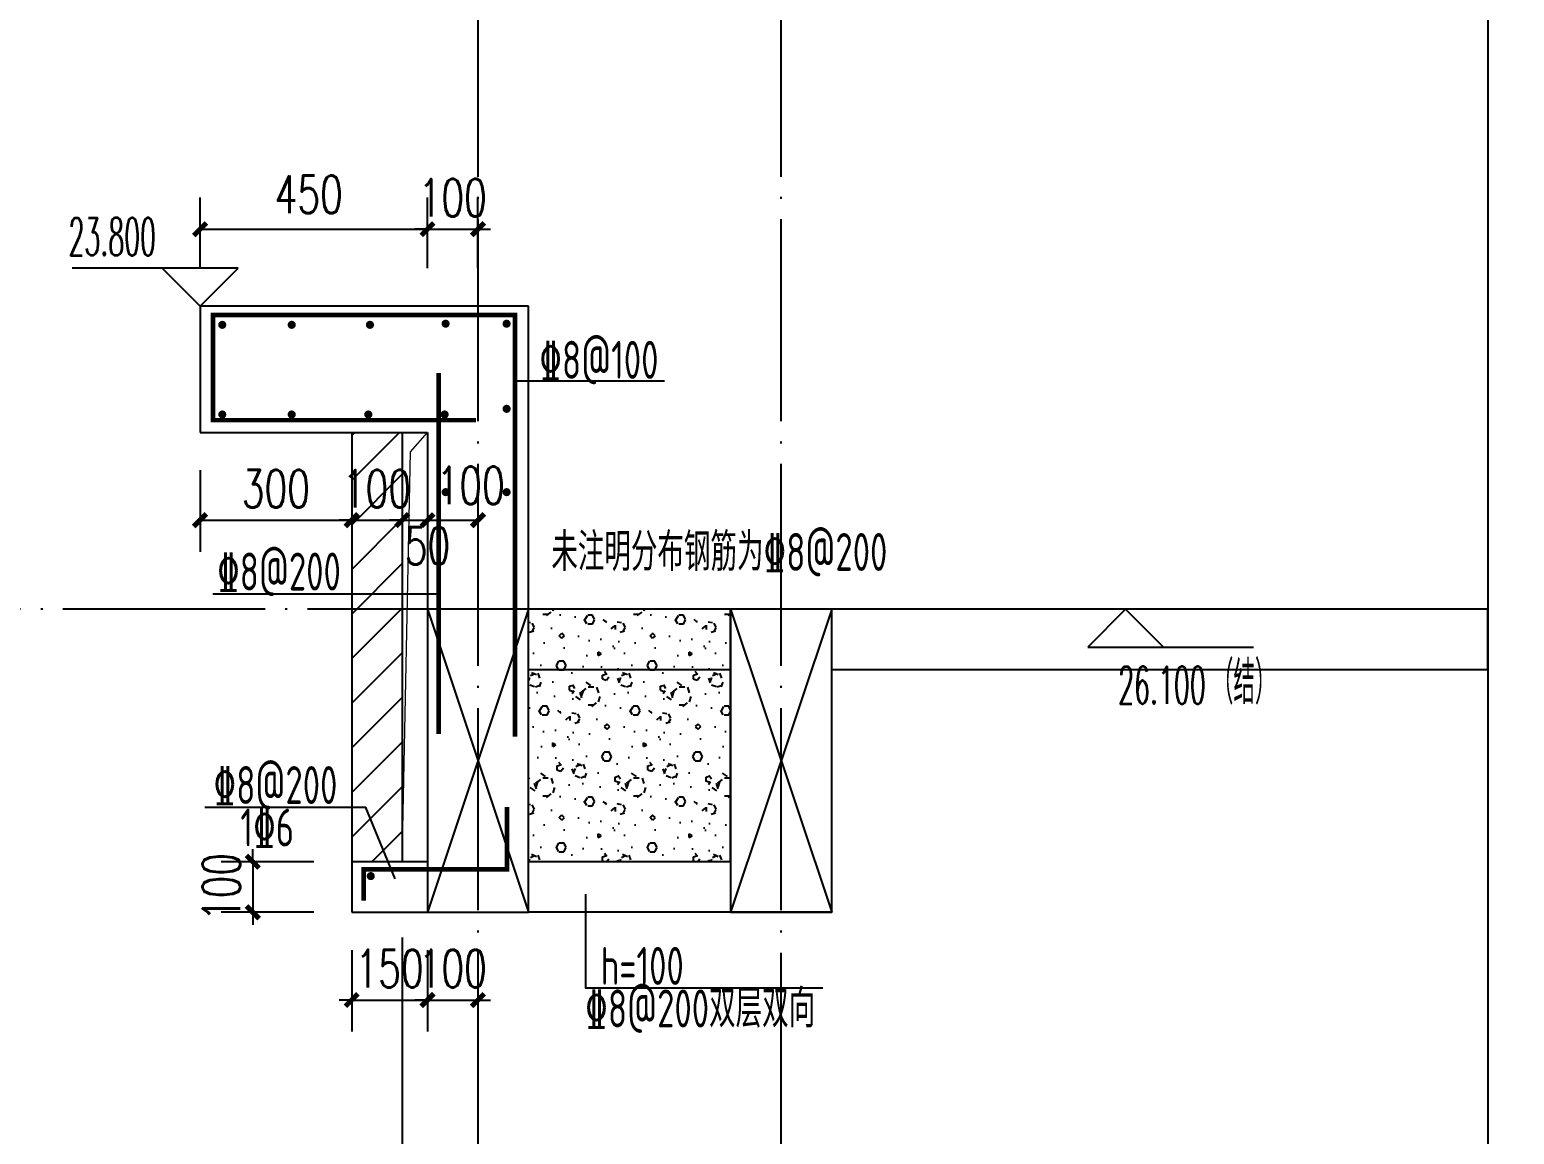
# Model space of a CAD drawing. Extents: x 393367 to 3005760, y 4998 to 826018.
# Drawn here: x 2831768 to 2834706, y 457103 to 459290 of the extents above; entities that cross this region are included whole.
import ezdxf

# ---------------------------------------------------------------- set-up
doc = ezdxf.new("R2010")
doc.units = 0
doc.header["$LTSCALE"] = 1000
doc.linetypes.add('DOTE', pattern=[2.42, 2, -0.2, 0.02, -0.2])
doc.layers.get('0').update_dxf_attribs({"linetype": 'CONTINUOUS'})
doc.layers.get('Defpoints').update_dxf_attribs({"linetype": 'CONTINUOUS'})
for name, color, linetype in [('3-屋面构造层', 157, 'CONTINUOUS'), ('DIM_ELEV', 3, 'CONTINUOUS'), ('DIM_SYMB', 3, 'CONTINUOUS'), ('DOTE', 8, 'DOTE'), ('PUB_DIM', 3, 'CONTINUOUS'), ('PUB_HATCH', 8, 'CONTINUOUS'), ('PUB_TEXT', 7, 'CONTINUOUS'), ('S-大样-砼线', 7, 'CONTINUOUS'), ('S-引出线', 40, 'CONTINUOUS'), ('TEXT', 7, 'CONTINUOUS'), ('WALL', 130, 'CONTINUOUS'), ('看线', 251, 'CONTINUOUS')]:
    doc.layers.add(name, color=color, linetype=linetype)
doc.layers.add('REIN', color=1, linetype='CONTINUOUS', lineweight=18)
doc.layers.add('立面-洞口示意', color=214, linetype='CONTINUOUS', lineweight=13)
doc.styles.add('_TCH_DIM', font='simplex.shx', dxfattribs={"width": 0.65, "bigfont": 'gbcbig.shx'})
doc.styles.add('_TCH_DIM_T3', font='SIMPLEX', dxfattribs={"width": 0.705882, "bigfont": 'GBCBIG'})
doc.styles.add('TSSD_Rein', font='Tssdeng.shx', dxfattribs={"width": 0.7, "bigfont": 'hztxt.shx'})
doc.dimstyles.new('_TCH_ARCH&&25', dxfattribs={"dimtxt": 74.375, "dimasz": 25, "dimexe": 62.5, "dimexo": 75, "dimgap": 25, "dimtad": 1, "dimdec": 0, "dimzin": 0, "dimdsep": 46, "dimtxsty": '_TCH_DIM_T3', "dimblk": 'ARCHTICK', "dimcen": 0.09, "dimclrt": 7, "dimazin": 2, "dimtfac": 1, "dimtdec": 0, "dimtix": 1, "dimtmove": 2, "dimatfit": 3, "dimfxl": 1, "dimtolj": 1, "dimtzin": 0, "dimarcsym": 0})

# ---------------------------------------------------------------- blocks, each defined once
blk = doc.blocks.new('FSDFSFSFSFEFSFESF')
at = {"layer": '看线'}
blk.add_line((1114228.3, 467393.4), (1114228.3, 465805.1), dxfattribs=at)
blk = doc.blocks.new('_ArchTick')
at = {"color": 0, "linetype": 'ByBlock', "const_width": 0.4}
blk.add_lwpolyline([(-0.5, -0.5), (0.5, 0.5)], dxfattribs=at)
blk = doc.blocks.new('*D1137')
at = {"layer": 'Defpoints', "color": 0, "transparency": 16777216}
for p in [(2832554.8, 458895), (2832104.8, 458742.7), (2832554.8, 458742.7)]:
    blk.add_point(p, dxfattribs=at)
at = {"layer": 'PUB_DIM', "color": 0, "lineweight": -2, "transparency": 16777216}
for p, q in [((2832104.8, 458817.7), (2832104.8, 458957.5)), ((2832554.8, 458817.7), (2832554.8, 458957.5)), ((2832104.8, 458895), (2832554.8, 458895))]:
    blk.add_line(p, q, dxfattribs=at)
at = {"layer": 'PUB_DIM', "color": 0, "lineweight": -2, "transparency": 16777216, "xscale": 25, "yscale": 25, "zscale": 25, "rotation": 180}
blk.add_blockref('_ArchTick', (2832104.8, 458895), dxfattribs=at)
at = {"layer": 'PUB_DIM', "color": 0, "lineweight": -2, "transparency": 16777216, "xscale": 25, "yscale": 25, "zscale": 25}
blk.add_blockref('_ArchTick', (2832554.8, 458895), dxfattribs=at)
at = {"layer": 'PUB_DIM', "color": 7, "transparency": 16777216, "insert": (2832319.8, 458963.8), "char_height": 74.38, "attachment_point": 5, "style": '_TCH_DIM_T3'}
blk.add_mtext('\\A1;450', dxfattribs=at)
blk = doc.blocks.new('*D1138')
at = {"layer": 'Defpoints', "color": 0, "transparency": 16777216}
for p in [(2832654.8, 458895), (2832554.8, 458742.7), (2832654.8, 458742.7)]:
    blk.add_point(p, dxfattribs=at)
at = {"layer": 'PUB_DIM', "color": 0, "lineweight": -2, "transparency": 16777216}
for p, q in [((2832554.8, 458817.7), (2832554.8, 458957.5)), ((2832654.8, 458817.7), (2832654.8, 458957.5)), ((2832554.8, 458895), (2832529.8, 458895)), ((2832554.8, 458895), (2832654.8, 458895)), ((2832654.8, 458895), (2832679.8, 458895))]:
    blk.add_line(p, q, dxfattribs=at)
at = {"layer": 'PUB_DIM', "color": 0, "lineweight": -2, "transparency": 16777216, "xscale": 25, "yscale": 25, "zscale": 25}
blk.add_blockref('_ArchTick', (2832554.8, 458895), dxfattribs=at)
at = {"layer": 'PUB_DIM', "color": 0, "lineweight": -2, "transparency": 16777216, "xscale": 25, "yscale": 25, "zscale": 25, "rotation": 180}
blk.add_blockref('_ArchTick', (2832654.8, 458895), dxfattribs=at)
at = {"layer": 'PUB_DIM', "color": 7, "transparency": 16777216, "insert": (2832604.8, 458957.2), "char_height": 74.38, "attachment_point": 5, "style": '_TCH_DIM_T3'}
blk.add_mtext('\\A1;100', dxfattribs=at)
blk = doc.blocks.new('*D1144')
at = {"layer": 'Defpoints', "color": 0, "transparency": 16777216}
for p in [(2832104.8, 458492.7), (2832404.8, 458492.7), (2832404.8, 458319)]:
    blk.add_point(p, dxfattribs=at)
at = {"layer": 'PUB_DIM', "color": 0, "lineweight": -2, "transparency": 16777216}
for p, q in [((2832104.8, 458417.7), (2832104.8, 458256.5)), ((2832404.8, 458417.7), (2832404.8, 458256.5)), ((2832104.8, 458319), (2832404.8, 458319))]:
    blk.add_line(p, q, dxfattribs=at)
at = {"layer": 'PUB_DIM', "color": 0, "lineweight": -2, "transparency": 16777216, "xscale": 25, "yscale": 25, "zscale": 25, "rotation": 180}
blk.add_blockref('_ArchTick', (2832104.8, 458319), dxfattribs=at)
at = {"layer": 'PUB_DIM', "color": 0, "lineweight": -2, "transparency": 16777216, "xscale": 25, "yscale": 25, "zscale": 25}
blk.add_blockref('_ArchTick', (2832404.8, 458319), dxfattribs=at)
at = {"layer": 'PUB_DIM', "color": 7, "transparency": 16777216, "insert": (2832254.8, 458381.2), "char_height": 74.38, "attachment_point": 5, "style": '_TCH_DIM_T3'}
blk.add_mtext('\\A1;300', dxfattribs=at)
blk = doc.blocks.new('*D1145')
at = {"layer": 'Defpoints', "color": 0, "transparency": 16777216}
for p in [(2832404.8, 458492.7), (2832504.8, 458492.7), (2832504.8, 458319)]:
    blk.add_point(p, dxfattribs=at)
at = {"layer": 'PUB_DIM', "color": 0, "lineweight": -2, "transparency": 16777216}
for p, q in [((2832404.8, 458417.7), (2832404.8, 458256.5)), ((2832504.8, 458417.7), (2832504.8, 458256.5)), ((2832404.8, 458319), (2832379.8, 458319)), ((2832404.8, 458319), (2832504.8, 458319)), ((2832504.8, 458319), (2832529.8, 458319))]:
    blk.add_line(p, q, dxfattribs=at)
at = {"layer": 'PUB_DIM', "color": 0, "lineweight": -2, "transparency": 16777216, "xscale": 25, "yscale": 25, "zscale": 25}
blk.add_blockref('_ArchTick', (2832404.8, 458319), dxfattribs=at)
at = {"layer": 'PUB_DIM', "color": 0, "lineweight": -2, "transparency": 16777216, "xscale": 25, "yscale": 25, "zscale": 25, "rotation": 180}
blk.add_blockref('_ArchTick', (2832504.8, 458319), dxfattribs=at)
at = {"layer": 'PUB_DIM', "color": 7, "transparency": 16777216, "insert": (2832454.8, 458381.2), "char_height": 74.38, "attachment_point": 5, "style": '_TCH_DIM_T3'}
blk.add_mtext('\\A1;100', dxfattribs=at)
blk = doc.blocks.new('*D1146')
at = {"layer": 'Defpoints', "color": 0, "transparency": 16777216}
for p in [(2832504.8, 458492.7), (2832554.8, 458492.7), (2832554.8, 458319)]:
    blk.add_point(p, dxfattribs=at)
at = {"layer": 'PUB_DIM', "color": 0, "lineweight": -2, "transparency": 16777216}
for p, q in [((2832504.8, 458417.7), (2832504.8, 458256.5)), ((2832554.8, 458417.7), (2832554.8, 458256.5)), ((2832504.8, 458319), (2832479.8, 458319)), ((2832504.8, 458319), (2832554.8, 458319)), ((2832554.8, 458319), (2832579.8, 458319))]:
    blk.add_line(p, q, dxfattribs=at)
at = {"layer": 'PUB_DIM', "color": 0, "lineweight": -2, "transparency": 16777216, "xscale": 25, "yscale": 25, "zscale": 25}
blk.add_blockref('_ArchTick', (2832504.8, 458319), dxfattribs=at)
at = {"layer": 'PUB_DIM', "color": 0, "lineweight": -2, "transparency": 16777216, "xscale": 25, "yscale": 25, "zscale": 25, "rotation": 180}
blk.add_blockref('_ArchTick', (2832554.8, 458319), dxfattribs=at)
at = {"layer": 'PUB_DIM', "color": 7, "transparency": 16777216, "insert": (2832554.8, 458268.1), "char_height": 74.38, "attachment_point": 5, "style": '_TCH_DIM_T3'}
blk.add_mtext('\\A1;50', dxfattribs=at)
blk = doc.blocks.new('*D1147')
at = {"layer": 'Defpoints', "color": 0, "transparency": 16777216}
for p in [(2832554.8, 458492.7), (2832654.8, 458492.7), (2832654.8, 458319)]:
    blk.add_point(p, dxfattribs=at)
at = {"layer": 'PUB_DIM', "color": 0, "lineweight": -2, "transparency": 16777216}
for p, q in [((2832554.8, 458417.7), (2832554.8, 458256.5)), ((2832654.8, 458417.7), (2832654.8, 458256.5)), ((2832554.8, 458319), (2832654.8, 458319))]:
    blk.add_line(p, q, dxfattribs=at)
at = {"layer": 'PUB_DIM', "color": 0, "lineweight": -2, "transparency": 16777216, "xscale": 25, "yscale": 25, "zscale": 25, "rotation": 180}
blk.add_blockref('_ArchTick', (2832554.8, 458319), dxfattribs=at)
at = {"layer": 'PUB_DIM', "color": 0, "lineweight": -2, "transparency": 16777216, "xscale": 25, "yscale": 25, "zscale": 25}
blk.add_blockref('_ArchTick', (2832654.8, 458319), dxfattribs=at)
at = {"layer": 'PUB_DIM', "color": 7, "transparency": 16777216, "insert": (2832640.3, 458387.7), "char_height": 74.38, "attachment_point": 5, "style": '_TCH_DIM_T3'}
blk.add_mtext('\\A1;100', dxfattribs=at)
blk = doc.blocks.new('*D1148')
at = {"layer": 'Defpoints', "color": 0, "transparency": 16777216}
for p in [(2832404.8, 457542.7), (2832554.8, 457542.7), (2832554.8, 457369)]:
    blk.add_point(p, dxfattribs=at)
at = {"layer": 'PUB_DIM', "color": 0, "lineweight": -2, "transparency": 16777216}
for p, q in [((2832404.8, 457467.7), (2832404.8, 457306.5)), ((2832554.8, 457467.7), (2832554.8, 457306.5)), ((2832404.8, 457369), (2832379.8, 457369)), ((2832404.8, 457369), (2832554.8, 457369)), ((2832554.8, 457369), (2832579.8, 457369))]:
    blk.add_line(p, q, dxfattribs=at)
at = {"layer": 'PUB_DIM', "color": 0, "lineweight": -2, "transparency": 16777216, "xscale": 25, "yscale": 25, "zscale": 25}
blk.add_blockref('_ArchTick', (2832404.8, 457369), dxfattribs=at)
at = {"layer": 'PUB_DIM', "color": 0, "lineweight": -2, "transparency": 16777216, "xscale": 25, "yscale": 25, "zscale": 25, "rotation": 180}
blk.add_blockref('_ArchTick', (2832554.8, 457369), dxfattribs=at)
at = {"layer": 'PUB_DIM', "color": 7, "transparency": 16777216, "insert": (2832479.8, 457431.2), "char_height": 74.38, "attachment_point": 5, "style": '_TCH_DIM_T3'}
blk.add_mtext('\\A1;150', dxfattribs=at)
blk = doc.blocks.new('*D1149')
at = {"layer": 'Defpoints', "color": 0, "transparency": 16777216}
for p in [(2832554.8, 457542.7), (2832654.8, 457542.7), (2832654.8, 457369)]:
    blk.add_point(p, dxfattribs=at)
at = {"layer": 'PUB_DIM', "color": 0, "lineweight": -2, "transparency": 16777216}
for p, q in [((2832554.8, 457467.7), (2832554.8, 457306.5)), ((2832654.8, 457467.7), (2832654.8, 457306.5)), ((2832554.8, 457369), (2832529.8, 457369)), ((2832554.8, 457369), (2832654.8, 457369)), ((2832654.8, 457369), (2832679.8, 457369))]:
    blk.add_line(p, q, dxfattribs=at)
at = {"layer": 'PUB_DIM', "color": 0, "lineweight": -2, "transparency": 16777216, "xscale": 25, "yscale": 25, "zscale": 25}
blk.add_blockref('_ArchTick', (2832554.8, 457369), dxfattribs=at)
at = {"layer": 'PUB_DIM', "color": 0, "lineweight": -2, "transparency": 16777216, "xscale": 25, "yscale": 25, "zscale": 25, "rotation": 180}
blk.add_blockref('_ArchTick', (2832654.8, 457369), dxfattribs=at)
at = {"layer": 'PUB_DIM', "color": 7, "transparency": 16777216, "insert": (2832604.8, 457431.2), "char_height": 74.38, "attachment_point": 5, "style": '_TCH_DIM_T3'}
blk.add_mtext('\\A1;100', dxfattribs=at)
blk = doc.blocks.new('*D1839')
at = {"layer": 'Defpoints', "color": 0, "transparency": 16777216}
for p in [(2832404.8, 457642.7), (2832209.1, 457542.7), (2832404.8, 457542.7)]:
    blk.add_point(p, dxfattribs=at)
at = {"layer": 'PUB_DIM', "color": 0, "lineweight": -2, "transparency": 16777216}
for p, q in [((2832209.1, 457642.7), (2832209.1, 457667.7)), ((2832329.8, 457642.7), (2832146.6, 457642.7)), ((2832209.1, 457642.7), (2832209.1, 457542.7)), ((2832329.8, 457542.7), (2832146.6, 457542.7)), ((2832209.1, 457542.7), (2832209.1, 457517.7))]:
    blk.add_line(p, q, dxfattribs=at)
at = {"layer": 'PUB_DIM', "color": 0, "lineweight": -2, "transparency": 16777216, "xscale": 25, "yscale": 25, "zscale": 25}
for p, rotation in [((2832209.1, 457642.7), 270), ((2832209.1, 457542.7), 90)]:
    blk.add_blockref('_ArchTick', p, dxfattribs=dict(at, rotation=rotation))
at = {"layer": 'PUB_DIM', "color": 7, "transparency": 16777216, "insert": (2832146.9, 457592.7), "char_height": 74.38, "attachment_point": 5, "rotation": 90, "style": '_TCH_DIM_T3'}
blk.add_mtext('\\A1;100', dxfattribs=at)
blk = doc.blocks.new('A$C0F477415')
at = {"layer": 'REIN', "const_width": 9}
for points in [[(536.2, 974.1), (15.9, 974.1), (15.9, 1182.5), (613.7, 1182.5), (613.7, 347.5)], [(462.6, 353.1), (462.6, 1067.7)], [(313.9, 23.3), (313.9, 85.2), (597.8, 85.2), (597.8, 208.2)]]:
    blk.add_lwpolyline(points, dxfattribs=at)
at = {"layer": 'REIN', "const_width": 8}
for points in [[(30.2, 1162.9, 1), (38.2, 1162.9, 1)], [(167.7, 1162.9, 1), (175.7, 1162.9, 1)], [(322.5, 1162.9, 1), (330.5, 1162.9, 1)], [(472.3, 1165.1, 1), (480.3, 1165.1, 1)], [(593, 1165.1, 1), (601, 1165.1, 1)], [(593, 996.6, 1), (601, 996.6, 1)], [(30.2, 985.4, 1), (38.2, 985.4, 1)], [(167.7, 985.4, 1), (175.7, 985.4, 1)], [(319.2, 985.4, 1), (327.2, 985.4, 1)], [(470.4, 985.4, 1), (478.4, 985.4, 1)], [(472.3, 831.7, 1), (480.3, 831.7, 1)], [(593, 831.7, 1), (601, 831.7, 1)], [(324.2, 71.6, 1), (332.2, 71.6, 1)]]:
    blk.add_lwpolyline(points, format="xyb", close=True, dxfattribs=at)
at = {"layer": 'S-大样-砼线'}
for p, q in [((440.4, 600), (640.4, 0)), ((640.4, 600), (440.4, 0))]:
    blk.add_line(p, q, dxfattribs=at)
blk.add_lwpolyline([(640.4, 600), (440.4, 600), (440.4, 0), (640.4, 0)], close=True, dxfattribs=at)
at = {"layer": 'S-引出线'}
for p, q in [((609.7, 1052), (909.8, 1052)), ((15.5, 630.2), (462.6, 630.2))]:
    blk.add_line(p, q, dxfattribs=at)
blk.add_lwpolyline([(376.5, 66.1), (318.4, 207.7), (0, 207.7)], dxfattribs=at)
at = {"layer": 'TEXT', "style": 'TSSD_Rein', "width": 0.7}
for s, p in [('%%1328@100', (661.7, 1056.1)), ('未注明分布钢筋为%%1328@200', (685.5, 675.8)), ('%%1328@200', (23.9, 637)), ('%%1328@200', (17, 214.4)), ('1%%1326', (70.1, 130.4))]:
    blk.add_text(s, height=75, rotation=0, dxfattribs=at).set_placement(p)

msp = doc.modelspace()

# ---------------------------------------------------------------- hatches: boundary and pattern name
at = {"layer": '3-屋面构造层'}
h = msp.add_hatch(dxfattribs=at)
h.set_pattern_fill('加气混凝土', color=251, scale=15, style=0)
h.set_pattern_definition([(0, (1718329.68, -12955.57), (90, 180), [0, -180]), (0, (1718224.38, -12979.87), (90, 180), [0, -180]), (0, (1718282.88, -12981.67), (90, 180), [0, -180]), (0, (1718346.78, -12928.57), (90, 180), [0, -180]), (0, (1718272.08, -12990.67), (90, 180), [0, -180]), (0, (1718364.78, -12815.17), (90, 180), [0, -180]), (0, (1718309.88, -12829.57), (90, 180), [0, -180]), (0, (1718338.68, -12852.07), (90, 180), [0, -180]), (0, (1718191.98, -12855.67), (90, 180), [0, -180]), (0, (1718280.18, -12863.77), (90, 180), [0, -180]), (0, (1718245.98, -12909.67), (90, 180), [0, -180]), (0, (1718247.78, -12977.17), (90, 180), [0, -180]), (0, (1718315.28, -12984.37), (90, 180), [0, -180]), (0, (1718364.78, -12905.17), (90, 180), [0, -180]), (0, (1718196.48, -12933.07), (90, 180), [0, -180]), (0, (1718211.78, -12902.47), (90, 180), [0, -180]), (0, (1718281.98, -12915.07), (90, 180), [0, -180]), (0, (1718256.78, -12941.17), (90, 180), [0, -180]), (0, (1718242.38, -12881.77), (90, 180), [0, -180]), (0, (1718264.88, -12814.27), (90, 180), [0, -180]), (0, (1718203.68, -12970.87), (90, 180), [0, -180]), (0, (1718302.68, -12851.17), (90, 180), [0, -180]), (0, (1718218.98, -12848.47), (90, 180), [0, -180]), (0, (1718204.58, -12825.07), (90, 180), [0, -180]), (130.601294, (1718353.718, -12871.526), (-449.99999503, 540.00000236), [7.902466, -3311.1333]), (18.4349488, (1718340.86, -12868.097), (449.99999834, 179.9999987), [8.131572, -1130.28837]), (90, (1718340.86, -12875.81), (90, 180), [7.714285, -352.285695]), (161.565051, (1718348.575, -12878.383), (-450.00000227, 179.9999866), [8.131572, -1130.28837]), (53.1301023, (1718348.575, -12878.383), (90.0000002, 179.9999999), [8.57143, -891.42855]), (135, (1718355.43, -12970.1), (-90.000011, 179.9999878), [7.273098, -501.84378]), (45, (1718345.147, -12970.1), (89.9999994, 179.9999993), [7.273098, -501.84378]), (135, (1718350.29, -12975.24), (-90.000011, 179.9999878), [7.273098, -501.84378]), (45, (1718350.29, -12975.24), (89.9999994, 179.9999993), [7.273098, -501.84378]), (116.565051, (1718268.86, -12849.24), (-1.6e-05, 359.99999), [9.583148, -191.66295]), (180, (1718264.58, -12840.67), (-90, 180), [10.285715, -169.714275]), (63.434949, (1718250, -12849.24), (8e-07, 359.999998), [9.583148, -191.66295]), (116.565051, (1718254.29, -12857.81), (-1.6e-05, 359.99999), [9.583148, -191.66295]), (0, (1718254.29, -12857.81), (90, 180), [10.285715, -169.714275]), (63.434949, (1718264.58, -12857.81), (8e-07, 359.999998), [9.583148, -191.66295]), (107.102728, (1718336.575, -12910.097), (-269.999989678, 900.000001452), [11.658404, -4884.87075]), (143.972626, (1718333.147, -12898.954), (-1709.99997832, 1259.99999857), [11.658404, -2436.606]), (180, (1718323.72, -12892.1), (-90, 180), [11.142857, -168.85713]), (36.0273733, (1718303.147, -12898.954), (1709.99998736, 1259.99998642), [11.658404, -2436.606]), (71.565051, (1718299.718, -12909.24), (270.0000014, 899.99999845), [10.842095, -1127.57784]), (107.102728, (1718303.1466, -12920.383), (-269.999989678, 900.000001452), [11.658404, -4884.87075]), (143.972626, (1718312.575, -12927.24), (-1709.99997832, 1259.99999857), [11.658404, -2436.606]), (0, (1718312.58, -12927.24), (90, 180), [11.142857, -168.85713]), (36.0273733, (1718323.718, -12927.24), (1709.99998736, 1259.99998642), [11.658404, -2436.606]), (71.565051, (1718333.147, -12920.383), (270.0000014, 899.99999845), [10.842095, -1127.57784]), (150.255118, (1718338.29, -12826.097), (-270.00000064, 179.99999777), [6.910506, -1444.29588]), (90, (1718332.29, -12829.53), (90, 180), [6.857143, -353.142825]), (29.7448813, (1718332.29, -12829.526), (270.00000016, 179.99999916), [6.910506, -1444.29588]), (116.565051, (1718296.29, -12953.81), (-1.6e-05, 359.99999), [9.583148, -191.66295]), (168.690067, (1718292.004, -12945.24), (-810.0000006, 179.99999548), [8.741176, -1826.90565]), (41.1859251, (1718276.575, -12949.526), (2249.99998637, 1979.999982687), [9.111553, -3817.7406]), (90, (1718276.575, -12958.1), (90, 180), [8.57143, -351.42855]), (138.814074, (1718283.432, -12964.097), (-2249.99996001, 1980.00001261), [9.111553, -3817.7406]), (16.6992442, (1718283.432, -12964.097), (2969.999977655, 899.999990573), [8.948835, -3749.56125]), (60.9453959, (1718292.004, -12961.526), (89.99999976, 179.99999841), [8.824826, -3697.60185]), (109.983106, (1718220.861, -12878.383), (-450.000001695, 1259.999996666), [10.0326, -4203.65925]), (155.556045, (1718217.432, -12868.954), (-1170.00000446, 539.99998878), [10.356896, -4339.53945]), (24.4439547, (1718198.575, -12868.954), (1170.000000584, 539.999997403), [10.356896, -4339.53945]), (70.0168934, (1718195.147, -12878.383), (450.000001357, 1259.999996874), [10.0326, -4203.65925]), (109.983106, (1718198.575, -12887.8115), (-450.000001695, 1259.999996666), [10.0326, -4203.65925]), (160.016893, (1718208.004, -12891.24), (-450.00000026, 179.9999918), [10.0326, -2096.81325]), (19.9831065, (1718208.004, -12891.24), (449.99999753, 179.99999971), [10.0326, -2096.81325]), (70.0168934, (1718217.432, -12887.8115), (450.000001357, 1259.999996874), [10.0326, -4203.65925]), (122.005383, (1718287.718, -12894.669), (-90.00001208, 179.9999908), [8.08627, -1690.0302]), (18.4349488, (1718275.718, -12890.383), (449.99999834, 179.9999987), [8.131572, -1130.28837]), (90, (1718275.72, -12898.1), (90, 180), [7.714285, -352.285695]), (161.565051, (1718283.432, -12900.67), (-450.00000227, 179.9999866), [8.131572, -1130.28837]), (54.4623222, (1718283.432, -12900.669), (629.99999909, 899.99999865), [7.37342, -3089.46345]), (116.565051, (1718235.43, -12938.38), (-1.6e-05, 359.99999), [9.583148, -191.66295]), (180, (1718231.15, -12929.81), (-90, 180), [9.42857, -170.57142]), (59.0362434, (1718216.575, -12938.383), (90.0000003, 179.99999913), [9.995918, -2089.1466]), (120.963756, (1718221.718, -12946.954), (-90.0000123, 179.99999173), [9.995918, -2089.1466]), (0, (1718221.72, -12946.95), (90, 180), [9.42857, -170.57142]), (63.434949, (1718231.15, -12946.95), (8e-07, 359.999998), [9.583148, -191.66295])])
h.paths.add_polyline_path([(2832754.84856, 457642.70369), (2833154.84856, 457642.70342), (2833154.84856, 458142.70339), (2832754.84856, 458142.70356)])
at = {"layer": 'PUB_HATCH'}
h = msp.add_hatch(dxfattribs=at)
h.set_pattern_fill('普通砖', color=256, scale=25, style=0)
h.set_pattern_definition([(45, (2411524.25, 612130.613), (-44.1941915, 44.1941915), [])])
h.paths.add_polyline_path([(2832404.84855, 458492.70355), (2832404.84855, 457642.70355), (2832504.84855, 457642.70355), (2832504.84855, 458492.70355)])

# ---------------------------------------------------------------- linework, layer by layer
at = {"layer": 'DIM_ELEV'}
for p, q in [((2832179.84856, 458817.70355), (2831851.84856, 458817.70355)), ((2832104.84856, 458742.70355), (2832029.84856, 458817.70355)), ((2832104.84856, 458742.70355), (2832179.84856, 458817.70355))]:
    msp.add_line(p, q, dxfattribs=at)
at = {"layer": 'DIM_ELEV', "color": 3}
for p, q in [((2833936.49114, 458142.70355), (2833861.49114, 458067.70355)), ((2833936.49114, 458142.70355), (2834011.49114, 458067.70355)), ((2833861.49114, 458067.70355), (2834189.49114, 458067.70355))]:
    msp.add_line(p, q, dxfattribs=at)
at = {"layer": 'DIM_SYMB'}
msp.add_lwpolyline([(2834653.37347, 461562.70355), (2834653.37347, 451930.82741), (2834705.87347, 451911.71897), (2834600.87347, 451893.20464), (2834653.37347, 451874.57741), (2834653.37347, 442242.70126)], dxfattribs=at)
at = {"layer": 'DOTE', "linetype": 'DOTE', "ltscale": 0.2}
for p, q in [((2832654.84855, 442542.70126), (2832654.84855, 462142.70355)), ((2833254.84855, 442542.70126), (2833254.84855, 462142.70355)), ((2834653.37347, 458142.70355), (2831484.65439, 458142.70355))]:
    msp.add_line(p, q, dxfattribs=at)
at = {"layer": 'S-大样-砼线'}
for p, q in [((2833154.84855, 458142.71112), (2833354.84855, 457542.70355)), ((2833154.84856, 458142.71112), (2833354.84856, 457542.70355)), ((2833354.8515, 458142.71112), (2833154.8515, 457542.70355)), ((2833354.85151, 458142.71112), (2833154.85151, 457542.70355))]:
    msp.add_line(p, q, dxfattribs=at)
for points in [[(2833354.84855, 458142.71112), (2833154.84855, 458142.71112), (2833154.84855, 457542.70355), (2833354.84855, 457542.70355)], [(2833354.84856, 458142.71112), (2833154.84856, 458142.71112), (2833154.84856, 457542.70355), (2833354.84856, 457542.70355)]]:
    msp.add_lwpolyline(points, close=True, dxfattribs=at)
at = {"layer": 'TEXT'}
msp.add_lwpolyline([(2832867.59243, 457578.47569), (2832867.59243, 457392.99559), (2833337.40214, 457392.99559)], dxfattribs=at)
at = {"layer": 'WALL'}
for p, q in [((2832754.84855, 458742.70355), (2832104.84855, 458742.70355)), ((2832104.84855, 458742.70355), (2832104.84855, 458492.70355)), ((2832754.84855, 457642.70355), (2832754.84855, 458742.70355)), ((2832104.84855, 458492.70355), (2832554.84855, 458492.70355)), ((2832404.84855, 458492.70355), (2832404.84855, 457642.70355)), ((2832504.84855, 458492.70355), (2832504.84855, 457642.70355)), ((2832554.84855, 458492.70355), (2832554.84855, 457642.70355)), ((2833154.84856, 458142.70355), (2832754.84856, 458142.70355)), ((2833154.84856, 457642.70355), (2833154.84856, 458142.70355)), ((2834653.37347, 458142.70355), (2833154.84856, 458142.70355)), ((2834653.37347, 458022.70355), (2834653.37347, 458142.70355)), ((2833154.84855, 458022.70355), (2832754.84855, 458022.70355)), ((2834653.37347, 458022.70355), (2833354.84855, 458022.70355)), ((2833354.84856, 457542.70355), (2833354.84856, 458022.70355)), ((2832554.84855, 457642.70355), (2832404.84855, 457642.70355)), ((2832404.84855, 457642.70355), (2832404.84855, 457542.70355)), ((2833154.84856, 457642.70355), (2832754.84855, 457642.70355)), ((2832404.84855, 457542.70355), (2832754.84855, 457542.70355)), ((2833354.84856, 457542.70355), (2832754.84855, 457542.70355))]:
    msp.add_line(p, q, dxfattribs=at)
at = {"layer": '立面-洞口示意'}
msp.add_lwpolyline([(2832504.84855, 457642.66614), (2832520.98893, 458454.49552), (2832554.84855, 458492.70355)], dxfattribs=at)

# ---------------------------------------------------------------- block references
msp.add_blockref('FSDFSFSFSFEFSFESF', (1718276.57521, -9900.66861))
at = {"layer": 'TEXT'}
msp.add_blockref('A$C0F477415', (2832114.43918, 457542.69416), dxfattribs=at)

# ---------------------------------------------------------------- texts
at = {"layer": 'DIM_ELEV', "color": 7, "style": '_TCH_DIM'}
for s, height, width, p in [('26.100', 74.375, 0.494118, (2833921.9373, 457955.17855)), ('（结）', 84.397163, 0.7, (2834107.4373, 457955.17855))]:
    msp.add_text(s, height=height, dxfattribs=dict(at, width=width)).set_placement(p)
at = {"layer": 'PUB_TEXT', "style": '_TCH_DIM', "width": 0.494118}
msp.add_text('23.800', height=74.375, dxfattribs=at).set_placement((2831844.34856, 458842.72855))
at = {"layer": 'TEXT', "style": 'TSSD_Rein', "width": 0.7}
for s, p in [('h=100', (2832897.50358, 457399.02636)), ('%%1328@200双层双向', (2832867.0904, 457314.78326))]:
    msp.add_text(s, height=75, rotation=0.00000019, dxfattribs=at).set_placement(p)

# ---------------------------------------------------------------- dimensions: what is measured, and where the dimension line sits
at = {"layer": 'PUB_DIM'}
for base, p1, p2, picture, middle in [((2832554.84856, 458895.02703), (2832104.84856, 458742.70355), (2832554.84856, 458742.70355), '*D1137', (2832319.84856, 458963.77703)), ((2832554.84856, 458318.99286), (2832504.84856, 458492.70355), (2832554.84856, 458492.70355), '*D1146', (2832554.84856, 458268.11933)), ((2832654.84855, 458318.99286), (2832554.84856, 458492.70355), (2832654.84855, 458492.70355), '*D1147', (2832640.29183, 458387.74286))]:
    dim = msp.add_linear_dim(base=base, p1=p1, p2=p2, angle=360, dimstyle='_TCH_ARCH&&25', dxfattribs=at)
    dim.commit()
    dim.dimension.update_dxf_attribs({"geometry": picture, "text_midpoint": middle, "dimtype": 161})
for p1, p2, distance, picture, middle in [((2832554.84856, 458742.70355), (2832654.84855, 458742.70355), 152.32348, '*D1138', (2832604.84855, 458957.21453)), ((2832104.84855, 458492.70355), (2832404.84856, 458492.70355), -173.71069, '*D1144', (2832254.84855, 458381.18036)), ((2832404.84856, 458492.70355), (2832504.84856, 458492.70355), -173.71069, '*D1145', (2832454.84856, 458381.18036)), ((2832404.84855, 457542.70355), (2832554.84855, 457542.70355), -173.71069, '*D1148', (2832479.84855, 457431.18036)), ((2832554.84855, 457542.70355), (2832654.84854, 457542.70355), -173.71069, '*D1149', (2832604.84855, 457431.18036))]:
    dim = msp.add_aligned_dim(p1=p1, p2=p2, distance=distance, dimstyle='_TCH_ARCH&&25', dxfattribs=at)
    dim.commit()
    dim.dimension.update_dxf_attribs({"geometry": picture, "text_midpoint": middle})
dim = msp.add_linear_dim(base=(2832209.05521, 457542.70355), p1=(2832404.84855, 457642.70355), p2=(2832404.84855, 457542.70355), angle=90, dimstyle='_TCH_ARCH&&25', dxfattribs=at)
dim.commit()
dim.dimension.update_dxf_attribs({"geometry": '*D1839', "text_midpoint": (2832146.86771, 457592.70355)})

doc.saveas('drawing.dxf')
